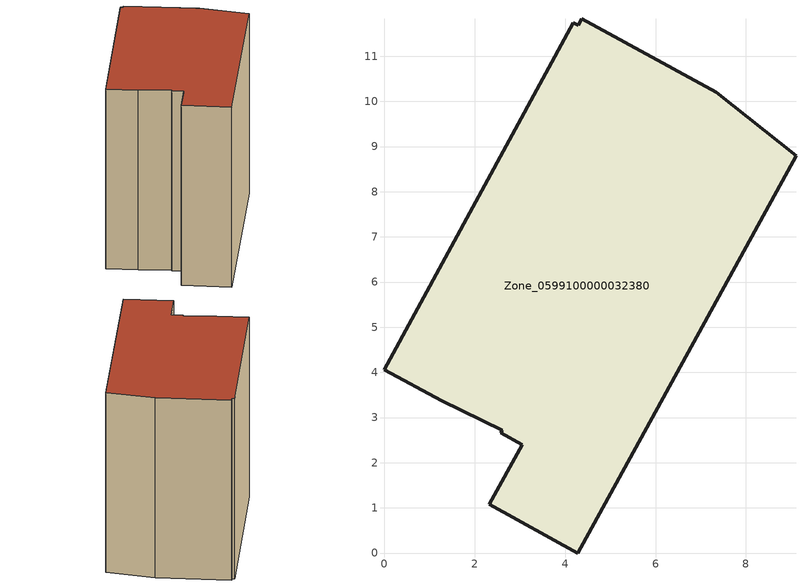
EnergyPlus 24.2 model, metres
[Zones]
Zone_0599100000032380
 floor ground (C_G): 4.37,11.82 7.34,10.21 9.11,8.79 4.28,0 2.32,1.08 3.05,2.4 2.57,2.66 2.61,2.72 1.27,3.37 0,4.06 4.18,11.74 4.29,11.69 z0
 wall outside (C_F): 3.05,2.4 2.32,1.08 4.28,0 9.11,8.79 7.34,10.21 4.37,11.82 4.29,11.69 4.18,11.74 0,4.06 1.27,3.37 2.61,2.72 2.57,2.66 3.05,2.4 z0:8.72
 roof outside (C_R): 7.34,10.21 4.37,11.82 4.29,11.69 4.18,11.74 0,4.06 1.27,3.37 2.61,2.72 2.57,2.66 3.05,2.4 2.32,1.08 4.28,0 9.11,8.79 z8.72
[BUILDING]
Pand.0599100000032380: North Axis=0; Terrain=City; Loads Convergence Tolerance Value=0.04; Temperature Convergence Tolerance Value=0.4; Solar Distribution=FullExterior; Maximum Number of Warmup Days=25; Minimum Number of Warmup Days=1
[Site:Location]
Rotterdam.The.Hague.AP_ZH_NLD Design_Conditions: Latitude=51.96; Longitude=4.45; Time Zone=1; Elevation=-4.5
[SITE:GROUNDTEMPERATURE:BUILDINGSURFACE]
18, 18, 18, 18, 18, 18, 18, 18, 18, 18, 18, 18
[MATERIAL] Thermal Absorptance=0.9; Solar Absorptance=0.7; Visible Absorptance=0.7
Name | Roughness | Thickness | Conductivity | Density | Specific Heat
G.TI.1975-1991 | MediumSmooth | 0.15 | 0.288461 | 540 | 1210
F.TI.1975-1991 | Rough | 0.3 | 0.230769 | 1920 | 840
R.TI.1975-1991 | MediumRough | 0.2 | 0.153846 | 1500 | 1000
[CONSTRUCTION]
C_G: G.TI.1975-1991
C_F: F.TI.1975-1991
C_R: R.TI.1975-1991
[ZONE]
Zone_0599100000032380: Type=1; Multiplier=1; Ceiling Height=Autocalculate; Volume=Autocalculate; Floor Area=autocalculate; Part of Total Floor Area=Yes
[ZONEINFILTRATION:DESIGNFLOWRATE]
Infil_Zone_0599100000032380: Zone or ZoneList or Space or SpaceList=Zone_0599100000032380; Schedule=AlwaysOn; Design Flow Rate Calculation Method=Flow/Area; Flow Rate per Floor Area=0.003; Constant Term Coefficient=1; Temperature Term Coefficient=0; Velocity Term Coefficient=0; Velocity Squared Term Coefficient=0
[HVACTEMPLATE:ZONE:IDEALLOADSAIRSYSTEM]
Zone_0599100000032380: Maximum Heating Supply Air Temperature=50; Minimum Cooling Supply Air Temperature=13; Maximum Heating Supply Air Humidity Ratio=0.0156; Minimum Cooling Supply Air Humidity Ratio=0.0077; Heating Limit=NoLimit; Cooling Limit=NoLimit; Dehumidification Control Type=ConstantSensibleHeatRatio; Cooling Sensible Heat Ratio=0.7; Dehumidification Setpoint=60; Humidification Control Type=None; Humidification Setpoint=30; Outdoor Air Method=None; Outdoor Air Flow Rate per Person=0.00944; Outdoor Air Flow Rate per Zone Floor Area=0; Outdoor Air Flow Rate per Zone=0; Demand Controlled Ventilation Type=None; Outdoor Air Economizer Type=NoEconomizer; Heat Recovery Type=None; Sensible Heat Recovery Effectiveness=0.7; Latent Heat Recovery Effectiveness=0.65
[ZONECONTROL:THERMOSTAT]
ThermostatControl_Zone_0599100000032380: Zone or ZoneList=Zone_0599100000032380; Control Type Schedule=DualSetpointControlType; Control 1=Thermostat_Zone_0599100000032380; Temperature Difference Between Cutout And Setpoint=0
[THERMOSTATSETPOINT:DUALSETPOINT]
Thermostat_Zone_0599100000032380: Heating Setpoint Temperature Schedule=HeatingSetpoint_Zone_0599100000032380; Cooling Setpoint Temperature Schedule=CoolingSetpoint_Zone_0599100000032380
[SCHEDULE:COMPACT]
HeatingSetpoint_Zone_0599100000032380: Through: 12/31, For: AllDays, Until: 24:00, 21
CoolingSetpoint_Zone_0599100000032380: Through: 12/31, For: AllDays, Until: 24:00, 24
DualSetpointControlType: Through: 12/31, For: AllDays, Until: 24:00, 4
AlwaysOn: Through: 12/31, For: AllDays, Until: 24:00, 1
